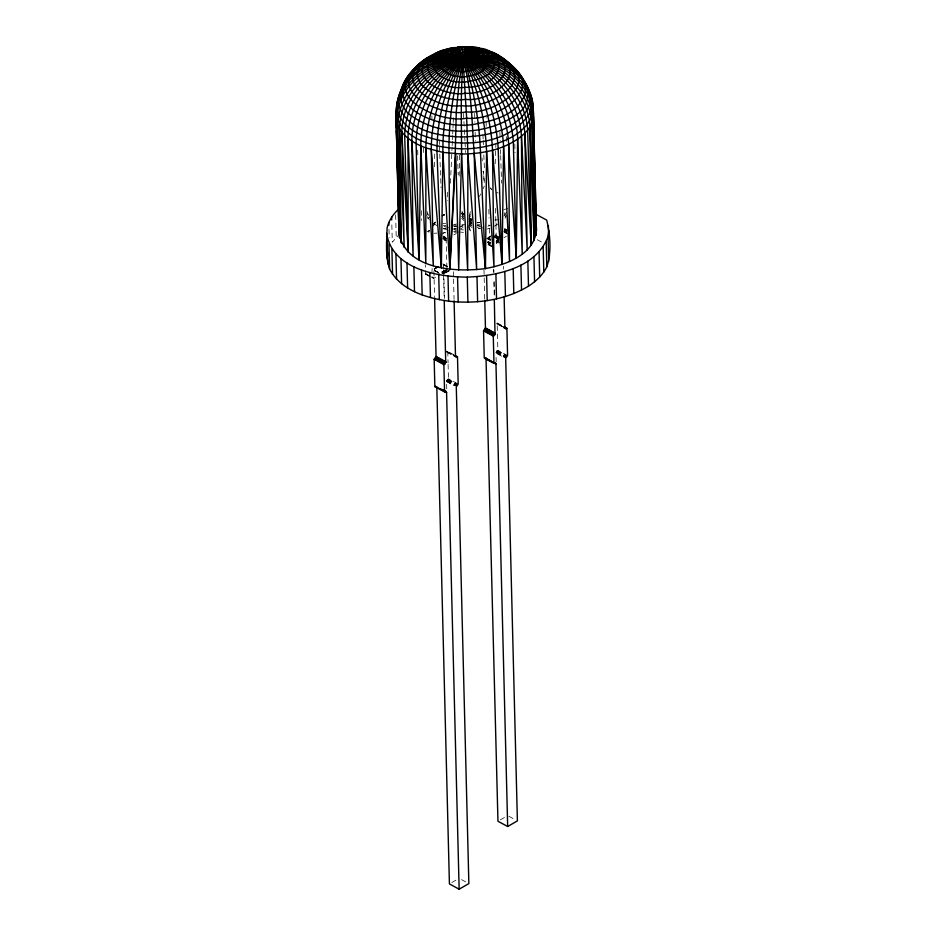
<?xml version="1.0" encoding="UTF-8"?>
<svg xmlns="http://www.w3.org/2000/svg" width="936" height="936" viewBox="0 0 936 936"><rect width="100%" height="100%" fill="white"/><g stroke="black" fill="none" stroke-linecap="round" stroke-linejoin="round"><path stroke-width="0.7" stroke-dasharray="4.68 3.51" d="M470.469 221.036L469.182 219.504L469.661 218.954L471.311 220.919L469.17 222.323L471.311 220.919M469.989 224.16C469.696 226.032 470.703 222.031 469.147 220.299M469.404 224.71L471.37 223.189L469.123 221.048L470.328 218.462M486.147 126.278L486.229 117.608M459.155 176.167L459.728 152.849M434.327 166.819L434.819 150.778M495.179 163.788L495.916 143.524M450.438 183.199L452.088 147.011M452.158 145.56L452.357 141.219M452.416 139.768L452.615 135.427M452.685 133.977L452.884 129.636M452.954 128.185L453.153 123.844M453.211 122.394L453.48 116.614M446.753 388.92L446.577 381.303L448.461 378.787L458.184 384.064M507.581 355.54L497.858 350.263L496.653 351.199L495.963 353.094L504.469 357.716M448.18 230.116L443.126 228.571L443.676 226.184L448.601 227.694M463.156 213.455L462.021 212.917L463.601 214.192L461.846 213.186L464.045 214.133M469.193 215.842L470.34 211.606M469.24 218.146L470.375 213.981M469.31 221.563L469.404 220.603M426.734 215.725L427.682 213.665L426.863 211.068M444.565 214.777L442.295 215.795M470.281 216.157L469.065 218.778L469.661 218.954M479.431 196.548L480.648 193.927M483.081 188.698L484.298 186.077M462.244 213.291L464.022 214.321M469.24 221.785L471.253 218.778M471.802 219.036L469.65 221.961M470.258 223.903L470.995 222.557L469.006 221.27M504.013 216.087L506.435 212.308L503.615 213.034M504.984 218.217L506.856 215.303M434.105 224.113L435.404 222.394M434.901 223.341L433.286 225.986L435.544 222.394M434.655 223.131L433.988 224.043L435.193 222.171L433.918 224.032L435.205 222.23M469.123 221.048L470.726 218.614M469.72 221.235L471.334 218.825M495.881 234.702L494.957 235.638L498.35 237.487M435.17 222.195L433.871 223.996L435.158 222.183L433.883 223.985L435.17 222.195L433.883 223.985L434.596 223.096M444.237 214.356L442.003 215.771L444.366 214.344L443.208 214.964M400.187 233.345L392.278 242.225L391.786 222.733M470.176 219.188L469.591 219.691M470.621 219.48L469.93 219.913M470.679 221.75L469.989 222.195M469.591 222.124L471.042 220.639L468.959 219.001M469.638 224.394L470.82 222.979L469.404 221.633M494.43 226.102L500.175 222.616M460.898 226.477L463.098 225.061M460.805 228.852L463.063 227.401M442.389 216.052L444.518 214.473L442.26 215.748M470.96 219.808L470.2 220.171M471.019 222.078L470.258 222.44M447.63 269.942L442.435 272.938L447.221 269.568C438.177 272.879 443.313 275.909 448.882 270.422L443.313 273.991M442.166 272.294L447.115 269.428M490.452 239.429L488.101 238.142L489.505 236.785L489.259 226.606M443.956 239.803L446.215 241.032L446.928 268.854L442.096 271.966L446.94 268.995M442.026 215.877L444.214 214.391L442.003 215.713M444.284 214.683L442.143 216.04L444.214 214.555M438.89 266.28L433.848 268.878L434.55 296.618M428.711 231.169C429.776 230.303 428.22 231.789 429.39 230.525M440.833 234.784L445.805 231.917M453.843 234.901L456.335 233.462M487.913 237.662L492.968 234.749M434.093 268.995L438.949 266.187C432.245 269.053 433.836 271.417 439.51 273.593M488.358 237.662L490.792 236.258M434.339 269.053L438.996 266.362M489.973 236.937L487.633 238.27L490.125 239.628M434.561 269.041L439.078 266.503M488.101 238.142L490.663 236.726M498.748 238.926C494.22 240.271 495.869 247.841 501.415 240.751M442.096 271.966L446.975 269.147M498.771 239.242L496.326 240.657L498.806 239.405M442.283 272.622L447.338 269.697M498.876 239.944L496.337 241.406L498.946 240.107M496.349 241.816L498.432 240.611M432.116 268.503C432.186 271.206 430.326 282.239 436.106 276.834M503.954 237.662L506.481 236.2M442.611 273.253L447.993 270.141M496.349 242.225L498.502 240.985M442.833 273.534L448.882 270.422M496.361 242.623L498.595 241.336M496.361 243.009L498.689 241.663M496.361 243.36L498.794 241.968M449.888 270.504L443.559 274.154L444.19 298.982M453.843 354.744L447.771 351.445L447.034 351.854L455.539 356.429M500.386 819.831L505.241 817.023M451.854 882.519L457.926 879.009M443.36 215.432L444.354 214.777M444.495 270.329L442.061 271.662L442.143 275.079M496.326 240.482L498.771 239.16L496.326 240.33L495.483 207.359M496.326 240.833L498.865 239.745M496.337 241.207L498.865 239.85M496.349 241.605L498.432 240.494M443.313 215.42L444.448 214.824M469.345 222.429L470.761 220.697L469.345 219.352M471.194 220.159L470.387 220.44M471.253 222.44L470.434 222.721M427.038 274.447L425.564 273.862L425.307 264.806M471.311 220.533L470.469 220.744M471.37 222.815L470.527 223.014M427.459 218.263L429.823 217.398M503.638 209.758L507.675 208.365M469.72 224.827L469.123 225.026L471.732 225.833M487.972 226.219L490.441 225.377L487.668 225.003M487.293 229.027L489.82 228.173M453.808 226.758L456.464 225.88M453.539 229.144L458.991 227.343M460.36 226.886L463.086 225.986M471.37 223.189L470.527 223.318M482.953 227.776L477.606 228.957L477.922 231.403M429.156 231.321L428.676 230.607L429.589 230.63M471.194 221.294L470.387 221.341M471.253 223.575L470.434 223.61M476.681 222.979L479.513 222.511M453.703 224.523L456.569 224.055M443.126 228.571L445.887 228.115M454.182 226.734L456.943 226.278M470.96 221.656L470.2 221.621M494.77 220.054L499.028 219.714M443.266 225.751L446.121 225.611M453.27 225.248L456.125 225.096M461.846 224.815L464.701 224.663M443.301 228.77L446.203 228.63M434.128 233.275L437.03 233.122M442.845 232.83L445.747 232.69M454.463 232.245L458.815 232.023M470.621 221.996L469.93 221.891M477.325 222.417L480.18 222.464M477.185 224.687L479.969 224.734M442.857 223.435L445.711 223.564M460.699 229.659L463.507 229.893M460.594 232.128L463.46 232.362M476.833 225.798L479.688 226.184M453.831 228.817L456.499 229.32M453.55 231.262L456.288 231.777M469.498 222.511L471.838 223.61M477.372 225.33L482.906 227.05M476.95 227.46L479.548 228.267M496.361 192.278L498.291 193.062M462.981 213.899L462.045 213.42L463.765 214.496L461.881 213.349L463.706 214.484M462.08 212.905L463.051 213.408M537.229 239.686L542.307 242.436M504.691 228.665L506.961 229.905M504.75 228.922L507.008 230.151M504.761 229.203L507.031 230.443M504.726 229.507L506.996 230.747M504.668 229.823L506.926 231.063M504.562 230.151L506.821 231.379M504.41 230.467L506.68 231.695M504.247 230.759L506.516 231.988M504.048 231.04L506.306 232.268M503.825 231.286L506.095 232.514M504.726 232.105L509.254 234.573M504.481 232.28L506.75 233.509M495.39 235.088L501.052 238.165M495.156 235.345L500.83 238.423M494.781 235.954L498.186 237.802M494.641 236.281L498.046 238.13M494.536 236.609L500.21 239.686M494.477 236.937L497.882 238.785M494.465 237.253L497.87 239.089M488.51 237.966L490.745 239.183M487.153 238.364L490.604 240.236M486.638 238.399L490.288 240.376M488.346 241.5L490.768 242.822M488.089 241.675L490.522 242.986M487.843 241.886L490.277 243.208M487.621 242.143L490.055 243.465M487.422 242.436L489.844 243.758M488.311 243.746L490.745 245.056M488.218 244.074L491.856 246.051M488.159 244.401L491.798 246.379M488.147 244.706L491.786 246.683M454.276 229.566L456.546 230.794M443.102 236.024L445.372 237.253M443.98 236.808L446.25 238.036M443.734 237.03L447.139 238.879M443.512 237.288L445.782 238.516M443.301 237.58L445.571 238.809M443.126 237.896L446.53 239.745M442.985 238.224L445.255 239.452M442.892 238.551L446.296 240.4M443.968 239.499L446.238 240.727M426.687 230.958L428.957 232.186M442.845 263.917L448.25 266.877M443.395 264.233L448.367 267.076M443.512 264.443L447.221 266.666M443.325 264.771L447.256 266.959M434.573 270.317L441.593 274.072M434.339 270.329L441.149 274.026M434.093 270.399L438.633 272.856M425.529 273.581L433.836 278.144M425.564 273.862L430.186 276.412M431.32 277.033L433.59 278.261M425.634 274.108L430.174 276.576M425.751 274.318L430.841 277.103M497.168 322.932L503.24 326.231M496.688 323.212L502.761 326.512M496.77 323.903L502.258 326.699M497.379 350.544L507.101 355.82M497.121 350.719L506.844 355.996M496.876 350.941L506.598 356.218M496.653 351.199L506.376 356.476M496.454 351.491L506.165 356.768M496.279 351.807L504.785 356.417M496.138 352.135L505.849 357.412M496.033 352.462L505.756 357.739M495.975 352.79L504.481 357.412M445.782 350.86L454.288 355.481M446.788 351.913L456.511 357.189M446.343 351.877L456.277 357.201M447.981 379.068L457.704 384.345M447.724 379.244L457.447 384.52M447.478 379.454L457.201 384.731M447.256 379.712L456.979 385M447.057 380.004L456.768 385.281M446.881 380.32L456.592 385.597M446.741 380.648L456.464 385.925M446.636 380.987L456.358 386.264M446.577 381.303L453.866 385.269M446.566 381.619L453.855 385.573M508.891 816.274L514.964 819.573M461.577 879.629L466.432 882.262M462.77 213.841L463.612 214.414L461.881 213.045L463.577 214.262M463.741 214.028L461.916 212.999M434.035 223.751L437.557 226.044M469.568 223.645L471.873 225.166M468.48 225.166L472.025 227.506M461.705 216.193L463.659 218.252M461.682 218.38L463.694 220.51M461.857 214.379L463.519 216.707M461.951 216.707L463.589 219.012M427.682 213.665L429.507 216.438M427.366 216.684L429.226 219.527M461.939 211.115L463.215 213.689M462.045 213.478L463.297 216.029M469.182 226.372L470.75 232.233L468.304 226.418M495.881 222.733L496.653 225.014M504.364 212.718L505.651 216.801M443.582 264.689L443.722 269.346M482.028 158.067L482.297 160.957M463.495 113.361L464.642 135.123M464.724 136.574L464.946 140.927M465.028 142.377L465.566 152.533M506.317 136.656L506.61 142.447M482.929 134.503L483.116 138.867M483.187 140.318L483.374 144.682M483.807 154.873L484.368 167.977M423.505 147.888L423.762 153.715M439.253 140.096L439.417 144.436M439.464 145.887L441.067 187.867M499.894 132.222L500.187 140.962M500.479 149.69L500.62 154.066M500.666 155.516L501.591 183.175M457.599 155.903L458.16 174.775M514.8 144.062L515.022 152.779M503.346 266.304L503.428 269.229M497.238 325.81L497.858 350.263M493.857 269.79L493.927 272.704M494.149 281.467L494.559 297.531M496.068 357.47L496.185 361.858M493.553 269.182L493.635 272.095M493.892 282.286L494.255 296.841M488.826 209.407L489.048 218.006M483.982 269.732L484.719 298.841M474.646 113.478L474.868 122.183M475.125 132.35L475.348 141.067M453.363 271.709L453.515 277.536M453.55 278.986L454.065 299.368M447.385 192.219L447.595 200.573M447.771 351.445L448.063 362.957M448.098 364.396L448.461 378.787M443.758 270.796L444.46 298.455M421.294 210.67L421.539 220.416M417.69 150.099L417.877 157.365M395.647 214.894L396.22 237.171M388.99 229.402L389.2 237.744M431.894 115.924L431.941 118.837M444.425 214.367L443.348 215.034L444.425 214.367M462.922 213.911L461.974 213.408L462.922 213.911M491.552 189.563L490.452 187.96L491.552 189.563M502.503 326.594L497.648 323.95L502.503 326.629M484.333 182.614L483.175 171.054L484.38 182.614"/><path stroke-width="1.4" d="M453.082 48.344L458.523 47.092C472.224 79.817 471.358 118.275 474.224 153.481L485.468 268.562C506.189 264.759 534 254.814 536.433 230.49L533.415 112.531C532.116 29.507 396.068 48.216 396.665 121.996L399.532 237.873L396.08 118.462C393.951 84.263 421.153 51.41 455.235 47.49C466.631 56.417 467.45 73.675 471.791 86.674C476.635 108.365 479.747 130.49 480.472 152.72L485.468 268.562C455.902 272.528 405.592 269.58 398.947 232.865L396.08 118.462L396.817 106.119L396.747 108.74M407.815 77.162C400.046 90.652 391.774 108.436 399.707 123.552C411.852 141.301 434.912 146.776 455.142 148.391C488.147 152.088 552.041 132.9 527.6 88.148M525.576 84.965L527.05 87.06C518.415 68.761 491.423 40.108 469.474 53.235C441.067 75.488 426.336 112.425 425.88 147.935L425.821 262.946L420.814 145.887C420.662 121.54 429.811 97.707 443.875 78.062C454.1 65.719 466.748 50.778 483.97 50.006C509.675 55.879 536.55 85.422 530.256 112.566C508.119 147.338 456.358 148.567 421.305 134.901C407.312 129.332 390.523 113.818 400.187 97.695C409.09 77.454 429.484 64.245 450.707 60.068C473.99 55.505 500.631 58.734 518.205 75.992C532.116 85.492 530.443 105.335 517.093 114.309C486.076 136.305 438.34 137.615 408.213 113.361C384.965 90.031 420.1 55.68 443.886 51.655C484.111 59.892 510.553 102.796 513.337 141.886L516.286 258.067L508.646 144.366C507.406 118.1 496.115 92.781 479.255 72.821C468.503 62.326 452.299 44.039 435.883 53.586M396.08 118.462C397.472 131.8 409.441 140.774 420.814 145.887L419.071 259.74L416.122 143.571C416.134 115.233 429.729 87.762 450.052 68.41C462.817 56.815 482.836 43.805 499.309 56.218C511.664 64.572 528.161 76.892 525.049 93.822C518.614 113.092 496.349 120.346 478.179 123.423C445.536 132.444 371.089 106.482 417.304 66.444C460.559 38.704 527.144 76.108 529.916 126.617L534.082 240.494L532.876 119.352L535.837 235.521L533.029 110.179M420.814 145.887L425.88 147.935L433.298 265.613L431.285 149.725C431.215 121.774 439.417 93.775 454.194 70.095C462.56 57.599 475.266 40.342 491.611 52.627M458.523 47.092L461.857 46.858L462.489 50.216L466.666 118.182L467.906 153.913L467.672 270.188L461.553 154.019C461.682 118.369 459.646 82.04 465.192 46.8L469.322 46.964L467.696 47.443L465.964 50.24L462.431 62.326L459.213 81.596L456.288 111.747L455.235 153.808L449.877 269.182L442.88 152.392C442.611 126.372 447.01 100.304 455.504 75.722C460.348 65.637 465.25 44.53 480.332 48.532M485.468 268.562L486.58 151.632C485.562 125.658 480.297 99.824 471.288 75.453C466.409 66.608 462.103 46.344 448.976 49.07L451.714 48.578M516.286 258.067L517.62 139.183C518.251 93.705 450.193 16.743 410.998 73.312M444.986 50.006C461.436 45.864 469.357 68.714 475.827 80.005C485.503 102.153 491.54 126.056 492.5 150.251L502.047 264.432L503.58 146.601C502.375 120.416 492.617 94.875 477.43 73.628C467.918 62.759 454.112 43.068 437.51 52.463M431.285 149.725L441.371 267.708L442.88 152.392L425.88 147.935M408.026 138.236L413.139 256.054L411.852 141.008C411.758 114.578 425.236 89.376 444.296 71.616C457.938 60.559 477.348 46.367 495.472 54.674C522.756 73.523 484.906 95.46 465.496 93.202C445.513 97.508 403.217 76.822 431.73 55.774C476.108 46.706 519.258 94.185 521.446 136.282L527.214 249.9L524.792 133.204C522.487 88.206 470.504 41.886 425.482 59.413C398.713 84.24 445.185 103.147 465.812 99.298C487.761 102.691 531.437 74.763 497.776 56.347C452.252 46.426 405.089 89.903 404.68 135.275L408.143 251.959L408.026 138.236C407.991 109.711 425.026 83.128 447.829 66.947C464.221 55.867 488.92 45.735 506.083 60.817M396.981 104.446C405.955 51.96 480.472 45.805 514.519 77.571C529.355 90.499 542.038 117.14 524.792 133.204C508.072 149.058 483.9 153.867 461.553 154.019L458.698 270.013L455.762 153.82L449.877 269.182L448.987 153.258C448.672 125.588 451.877 97.8 459.05 71.054C462.63 61.296 465.964 40.564 481.069 49.093M399.567 128.864L401.287 242.787L397.823 125.471C398.514 75.91 459.365 44.542 502.878 61.998C552.17 84.883 497.227 121.657 466.666 118.182C437.755 124.277 374.4 92.313 423.271 65.438C464.935 44.355 529.542 69.439 532.83 119.644L534.082 240.494L531.66 123.166C528.512 74.049 467.251 44.401 424.312 63.355C380.297 87.937 440.552 117.819 466.397 111.84C493.88 115.409 546.425 80.976 501.497 60.021C457.014 44.87 400.14 80.519 399.567 128.864L404.176 247.502L401.848 132.14C402.164 84.018 458.605 42.015 504.141 60.091C537.042 84.848 484.017 109.617 461.413 105.604C436.363 109.769 388.463 80.32 427.401 59.389C472.06 45.279 524.827 83.596 527.623 129.964L531.192 245.314L524.792 133.204M455.06 355.411L457.493 356.733L458.184 384.064L456.288 386.896L468.866 883.584L459.143 889.2L446.566 392.512L446.004 391.505L444.577 391.927L434.854 386.65L434.164 359.307L436.059 356.476L434.585 298.081M434.164 359.307L443.875 364.584L445.711 362.396L444.226 300.433M504.457 326.886L506.891 328.208L507.581 355.54L505.686 358.371L517.397 820.895L507.675 826.511L495.963 363.987L495.401 362.981L493.974 363.402L484.251 358.125L483.561 330.794L485.456 327.963L484.754 300.304M483.561 330.794L493.272 336.071L495.004 334.21L494.325 299.754M535.333 213.934L546.753 220.135C550.169 235.123 551.737 252.03 546.823 266.818C542.857 274.985 535.989 281.268 528.489 286.159C504.75 300.526 475.839 304.13 448.625 301.158C426.43 297.987 400.795 290.394 389.622 269.112C385.07 255.996 386.779 241.476 387.106 227.834C388.896 220.124 393.646 213.431 399.555 208.295M387.211 258.348L387.75 252.895M399.239 230.338L398.947 232.865L396.466 130.923M548.707 261.436L548.063 236.375L548.788 230.923M397.987 102.609L398.701 97.508L400.421 94.115M396.396 128.01L396.431 112.729M461.553 47.537L461.857 46.858M386.568 233.286C392.149 268.995 437.17 276.986 467.275 277.126C497.215 275.886 536.398 267.942 548.063 236.375M404.305 84.86L405.592 81.432M414.554 69.673L423.961 60.84M429.671 57.365L437.135 52.65M426.02 59.284L435.076 54.148M457.493 356.733L456.054 357.154L455.504 356.148L454.1 300.819M504.13 296.969L504.902 327.623L505.452 328.63L506.891 328.208M434.854 386.65L435.591 386.24M426.336 59.459L428.84 58.137M441.149 51.141L443.711 50.38M452.029 48.052C407.967 57.482 431.086 91.541 465.18 87.305C501.93 88.031 515.268 51.889 471.814 47.198M456.44 47.935C412.355 55.984 438.89 88.429 470.457 81.104C516.286 72.212 485.772 39.663 454.486 48.169M457.88 47.163L465.52 46.835L465.824 47.455M461.553 154.019L442.88 152.392M468.526 46.917L474.295 47.97M482.391 49.362L486.217 50.357M492.488 53.153L502.679 58.781M503.977 327.167L506.399 328.489M503.72 327.296L506.154 328.606M503.474 327.354L505.908 328.676M485.456 327.963L495.179 333.239M485.445 328.267L495.167 333.544M485.386 328.594L495.109 333.871M485.281 328.922L495.004 334.21M485.14 329.25L494.863 334.538M484.977 329.566L494.688 334.842M484.766 329.858L494.489 335.135M484.544 330.115L494.255 335.392M484.298 330.338L494.021 335.615M484.041 330.513L493.763 335.79M484.988 357.727L495.928 363.706M484.731 357.844L495.963 363.987M436.059 356.476L445.782 361.752M436.047 356.791L445.77 362.068M435.989 357.119L445.711 362.396M435.883 357.447L445.606 362.723M435.743 357.774L445.466 363.051M435.579 358.09L445.29 363.367M435.369 358.383L445.091 363.659M435.146 358.64L444.857 363.917M434.901 358.862L444.623 364.139M434.643 359.026L444.366 364.303M442.365 389.516L446.191 391.611M444.027 390.651L446.46 391.973M440.458 388.885L446.53 392.231M436.55 387.024L446.566 392.512M507.675 826.511L497.952 821.235L486.018 357.973M459.143 889.2L449.42 883.923L436.808 386.942M510.038 64.607L517.865 72.411L519.644 75.465M521.106 77.466L522.873 79.408M529.121 93.015L531.005 99.04M527.424 88.265L528.173 90.687M535.848 225.471L536.433 230.49L533.415 116.087M548.987 250.544L549.432 255.984M532.724 107.698L531.25 100.316L531.449 102.925M467.906 153.913L476.646 269.697L474.224 153.481M486.58 151.632L493.974 266.795L492.5 150.251M411.852 141.008L419.071 259.74M401.848 132.14L408.143 251.959M503.58 146.601L509.523 261.507L508.646 144.366M517.62 139.183L522.218 254.171L521.446 136.282M441.371 267.708L436.96 151.211C437.264 118.919 444.752 85.41 463.297 58.547C479.665 57.892 496.396 62.045 509.945 71.417C519.562 79.162 532.315 90.277 529.835 103.896C519.726 130.361 486.463 136.516 461.284 136.972C437.72 136.293 404.106 129.811 398.303 102.761C403.229 73.815 435.989 57.95 463.297 58.547C485.316 82.918 496.185 116.158 498.186 148.567L502.047 264.432M396.665 121.996L401.287 242.787M396.08 114.906L396.384 125.038M396.56 130.829L397.32 155.434M397.718 168.468L398.245 185.843M398.865 206.107L399.227 217.69M548.356 225.482L548.671 238.013M546.179 241.757L546.823 266.818M543.173 246.999L543.804 272.06M539.066 252.018L539.698 277.079M533.052 117.737L533.508 135.205M534 154.136L534.444 171.604M534.936 190.534L535.392 208.003M533.941 256.745L534.573 281.794M527.845 261.109L528.489 286.159M520.896 265.04L521.539 290.101M513.185 268.503L513.817 293.565M504.808 271.428L505.44 296.49M495.904 273.792L496.536 298.841M493.272 336.071L493.974 363.402M486.591 275.535L487.223 300.596M476.997 276.658L477.629 301.708M467.275 277.126L467.918 302.176M457.564 276.939L458.195 301.989M447.993 276.097L448.625 301.158M443.875 364.584L444.577 391.927M438.715 274.622L439.347 299.672M429.846 272.528L430.478 297.578M421.516 269.837L422.159 294.899M413.864 266.608L414.496 291.658M406.985 262.864L407.616 287.925M400.971 258.675L401.602 283.737M395.928 254.101L396.56 279.162M391.646 217.175L391.716 219.96M391.915 249.21L392.547 274.26M388.814 222.44L388.885 225.225M388.99 244.05L389.622 269.112M387.2 238.727L387.832 263.776M397.086 130.525L397.344 140.692M398.034 168.281L398.256 176.998M398.982 206.037L399.204 214.754M533.415 112.531L534.69 171.896M534.936 183.479L535.474 208.096M533.064 129.285L533.122 135.076M529.916 126.617L531.192 245.314M438.598 62.185C443.629 82.064 481.549 81.139 488.206 62.607C483.175 42.728 445.255 43.653 438.598 62.185M444.565 60.559C448.379 75.629 477.103 74.927 482.145 60.887C478.343 45.829 449.608 46.519 444.565 60.559M450.707 59.413C453.27 69.521 472.563 69.053 475.944 59.623C473.382 49.514 454.1 49.982 450.707 59.413M456.967 58.734C458.254 63.812 467.941 63.578 469.65 58.851C468.363 53.773 458.675 54.007 456.967 58.734"/></g></svg>
